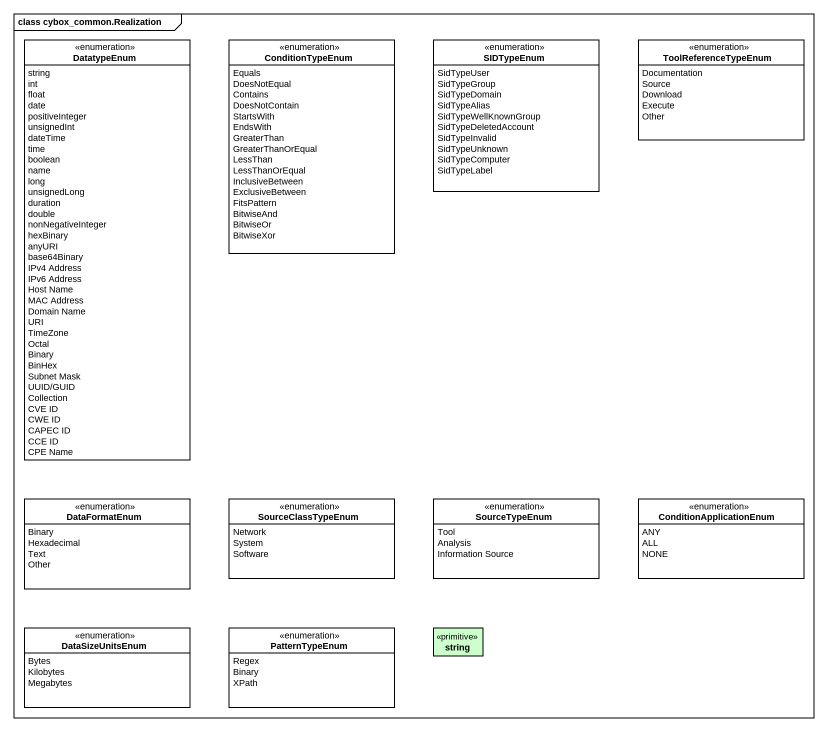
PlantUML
@startuml
mainframe class cybox_common.Realization
hide circle
hide empty members
enum DatatypeEnum {
  string
  int
  float
  date
  positiveInteger
  unsignedInt
  dateTime
  time
  boolean
  name
  long
  unsignedLong
  duration
  double
  nonNegativeInteger
  hexBinary
  anyURI
  base64Binary
  IPv4 Address
  IPv6 Address
  Host Name
  MAC Address
  Domain Name
  URI
  TimeZone
  Octal
  Binary
  BinHex
  Subnet Mask
  UUID/GUID
  Collection
  CVE ID
  CWE ID
  CAPEC ID
  CCE ID
  CPE Name
}
enum ConditionTypeEnum {
  Equals
  DoesNotEqual
  Contains
  DoesNotContain
  StartsWith
  EndsWith
  GreaterThan
  GreaterThanOrEqual
  LessThan
  LessThanOrEqual
  InclusiveBetween
  ExclusiveBetween
  FitsPattern
  BitwiseAnd
  BitwiseOr
  BitwiseXor
}
enum SIDTypeEnum {
  SidTypeUser
  SidTypeGroup
  SidTypeDomain
  SidTypeAlias
  SidTypeWellKnownGroup
  SidTypeDeletedAccount
  SidTypeInvalid
  SidTypeUnknown
  SidTypeComputer
  SidTypeLabel
}
enum ToolReferenceTypeEnum {
  Documentation
  Source
  Download
  Execute
  Other
}
enum DataFormatEnum {
  Binary
  Hexadecimal
  Text
  Other
}
enum SourceClassTypeEnum {
  Network
  System
  Software
}
enum SourceTypeEnum {
  Tool
  Analysis
  Information Source
}
enum ConditionApplicationEnum {
  ANY
  ALL
  NONE
}
enum DataSizeUnitsEnum {
  Bytes
  Kilobytes
  Megabytes
}
enum PatternTypeEnum {
  Regex
  Binary
  XPath
}
class string <<primitive>> #CCFFCC
@enduml
